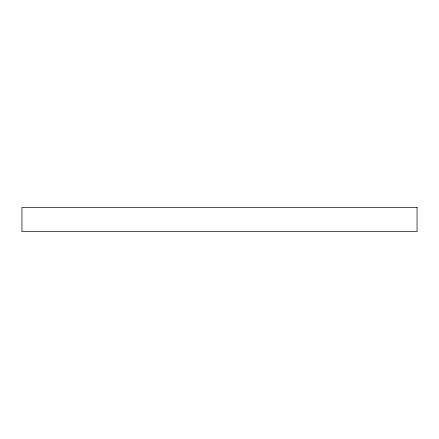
<?xml version="1.0" encoding="UTF-8"?>
<svg xmlns="http://www.w3.org/2000/svg" width="439" height="439" viewBox="0 0 439 439"><rect width="100%" height="100%" fill="white"/><g stroke="black" fill="none" stroke-linecap="round" stroke-linejoin="round"><path stroke-width="0.66" d="M417.05 207.367L21.95 207.367L21.95 231.633L417.05 231.633L417.05 207.367"/></g></svg>
